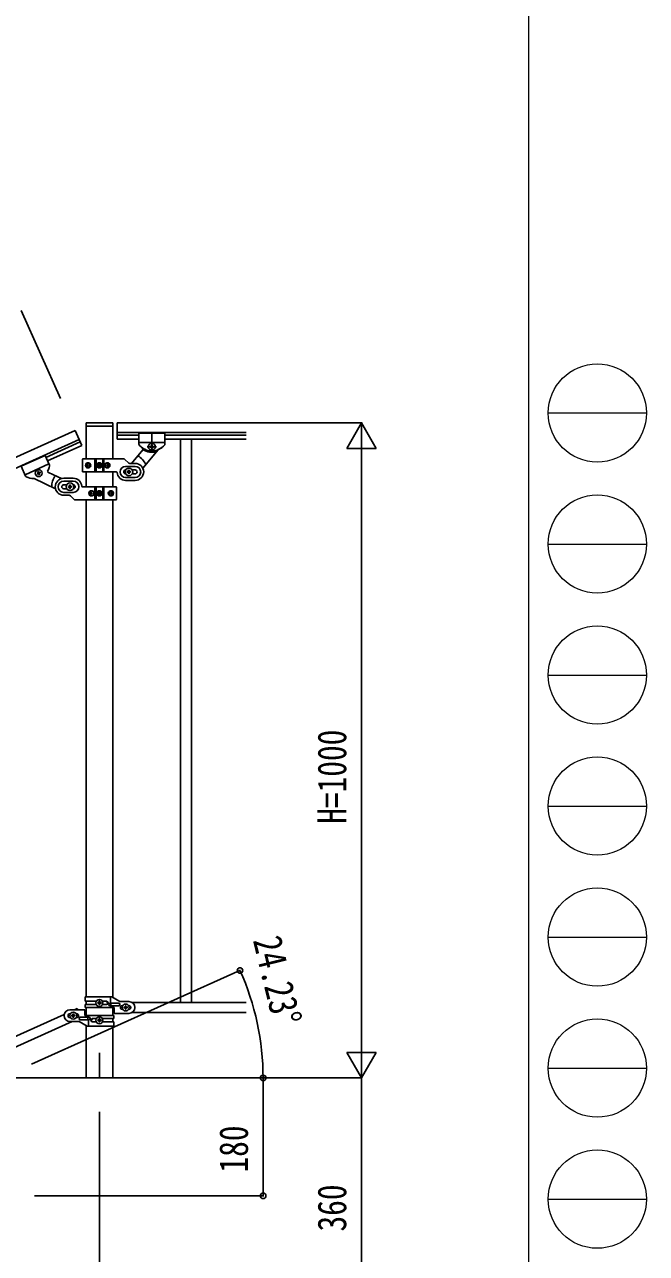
# Model space of a CAD drawing. Units: millimetres, scale not verified. Extents: x -4143 to 4140, y -2900 to 2898.
# Drawn here: x 3191 to 4140, y -1860 to 15 of the extents above; entities that cross this region are included whole.
import ezdxf
from ezdxf.enums import TextEntityAlignment as Align

# ---------------------------------------------------------------- set-up
doc = ezdxf.new("R2010")
doc.units = ezdxf.units.MM
doc.header["$LTSCALE"] = 10
for name, color, linetype in [('0-2_YKK_12', 2, 'Continuous'), ('0-3_YKK_A1', 4, 'Continuous'), ('0-4_YKK_D', 6, 'Continuous')]:
    doc.layers.add(name, color=color, linetype=linetype)
doc.layers.add('0-5_YKK_ZWAK', color=92, linetype='Continuous', lineweight=18)
doc.styles.add('ＭＳ ゴシック', font='')
doc.styles.get('ＭＳ ゴシック').set_extended_font_data('MS Gothic')

msp = doc.modelspace()

# ---------------------------------------------------------------- linework, layer by layer
at = {"layer": '0-2_YKK_12'}
for p in [(3304.89, -1554.38), (3304.89, -1562.84)]:
    msp.add_line(p, (3304.89, -1592.5), dxfattribs=at)
at = {"layer": '0-3_YKK_A1'}
for p, q in [((3284.39, -593.5), (3284.39, -597)), ((3284.64, -597.5), (3284.64, -647.7)), ((3324.89, -597.5), (3284.89, -597.5)), ((3324.39, -592.5), (3285.39, -592.5)), ((3325.14, -647.7), (3325.14, -597.5)), ((3325.39, -593.5), (3325.39, -597)), ((3331.89, -617.46), (3331.89, -592.46)), ((3528.74, -592.46), (3331.89, -592.46)), ((3267.72, -604.43), (2434.24, -979.54)), ((3273.88, -618.11), (2440.4, -993.22)), ((3277.95, -627.17), (3267.72, -604.43)), ((3528.74, -607.46), (3331.89, -607.46)), ((3364.89, -611.46), (3331.89, -611.46)), ((3364.89, -617.46), (3331.89, -617.46)), ((3364.89, -608.46), (3364.89, -624.8)), ((3364.89, -608.46), (3404.89, -608.46)), ((3364.89, -608.46), (3364.89, -624.78)), ((3364.89, -608.46), (3404.89, -608.46)), ((3384.89, -636.26), (3384.89, -606.69)), ((3404.89, -608.46), (3404.89, -624.78)), ((3404.89, -608.46), (3404.89, -624.78)), ((3528.74, -611.46), (3404.89, -611.46)), ((3528.74, -617.46), (3404.89, -617.46)), ((3428.39, -617.46), (3428.39, -1477.46)), ((3445.39, -617.46), (3445.39, -1477.46)), ((3223.23, -645.22), (3275.49, -621.7)), ((3225.69, -650.69), (3277.95, -627.17)), ((3370.91, -633.85), (3353.65, -654.42)), ((3364.89, -622.46), (3404.89, -622.46)), ((3364.89, -622.46), (3404.89, -622.46)), ((3394.46, -633.78), (3371.04, -661.7)), ((3392.19, -628.96), (3377.59, -628.96)), ((3383.45, -629.44), (3382.49, -629.44)), ((3384.89, -636.26), (3384.89, -621.66)), ((3386.33, -628.48), (3387.29, -628.48)), ((3222, -642.48), (3185.52, -658.9)), ((3227.74, -655.25), (3191.27, -671.67)), ((3222, -642.48), (3228.7, -657.38)), ((3278.89, -648.46), (3278.89, -666.46)), ((3279.89, -647.46), (3341.65, -647.46)), ((3287.18, -655.25), (3286.56, -655.25)), ((3297.94, -667.46), (3297.94, -647.46)), ((3299.89, -647.46), (3299.89, -667.46)), ((3309.89, -647.46), (3309.89, -667.46)), ((3311.83, -667.46), (3311.83, -647.46)), ((3318.01, -655.25), (3317.25, -655.25)), ((3349.01, -653.58), (3343.77, -648.34)), ((3351.13, -654.46), (3359.39, -654.46)), ((3185.52, -658.9), (3192.22, -673.78)), ((3210.66, -669.54), (3209.79, -669.93)), ((3213.68, -669.23), (3214.56, -668.84)), ((3226.92, -668.11), (3246.71, -677.66)), ((3330.92, -667.46), (3279.89, -667.46)), ((3284.64, -667.46), (3284.64, -690.13)), ((3285.37, -657.02), (3285.7, -657.02)), ((3285.37, -657.9), (3285.7, -657.9)), ((3286.56, -659.66), (3287.18, -659.66)), ((3288.19, -657.02), (3287.57, -657.02)), ((3288.19, -657.9), (3287.57, -657.9)), ((3303.66, -657.87), (3302.84, -657.87)), ((3306.12, -657.05), (3306.94, -657.05)), ((3316.65, -657.02), (3315.89, -657.02)), ((3316.65, -657.9), (3315.89, -657.9)), ((3317.25, -659.66), (3318.01, -659.66)), ((3318.94, -657.02), (3319.41, -657.02)), ((3318.94, -657.9), (3319.41, -657.9)), ((3325.14, -690.13), (3325.14, -667.46)), ((3359.39, -658.96), (3344.89, -658.96)), ((3348.39, -666.96), (3347.39, -666.96)), ((3351.39, -667.96), (3352.39, -667.96)), ((3359.39, -664.46), (3354.97, -664.46)), ((3354.97, -670.46), (3359.39, -670.46)), ((3205.42, -677.71), (3237.79, -693.34)), ((3264.89, -677.13), (3250.39, -677.13)), ((3264.89, -681.63), (3250.39, -681.63)), ((3254.81, -687.13), (3250.39, -687.13)), ((3250.39, -693.13), (3254.81, -693.13)), ((3258.39, -689.63), (3257.39, -689.63)), ((3261.39, -690.63), (3262.39, -690.63)), ((3278.85, -690.13), (3329.89, -690.13)), ((3297.94, -690.13), (3297.94, -710.13)), ((3299.89, -710.13), (3299.89, -690.13)), ((3309.89, -710.13), (3309.89, -690.13)), ((3311.83, -690.13), (3311.83, -710.13)), ((3330.89, -709.13), (3330.89, -691.13)), ((3344.89, -675.96), (3359.39, -675.96)), ((3344.89, -680.46), (3359.39, -680.46)), ((3250.39, -698.63), (3264.89, -698.63)), ((3258.65, -703.13), (3250.39, -703.13)), ((3260.77, -704.01), (3266.01, -709.25)), ((3329.89, -710.13), (3268.13, -710.13)), ((3284.64, -710.13), (3284.64, -1468.96)), ((3290.83, -699.69), (3290.37, -699.69)), ((3290.83, -700.57), (3290.37, -700.57)), ((3292.53, -697.92), (3291.76, -697.92)), ((3291.76, -702.33), (3292.53, -702.33)), ((3293.13, -699.69), (3293.89, -699.69)), ((3293.13, -700.57), (3293.89, -700.57)), ((3303.66, -700.54), (3302.84, -700.54)), ((3306.12, -699.72), (3306.94, -699.72)), ((3321.58, -699.69), (3322.21, -699.69)), ((3321.58, -700.57), (3322.21, -700.57)), ((3323.22, -697.92), (3322.6, -697.92)), ((3322.6, -702.33), (3323.22, -702.33)), ((3324.4, -699.69), (3324.08, -699.69)), ((3324.4, -700.57), (3324.08, -700.57)), ((3325.14, -1469.76), (3325.14, -710.13)), ((3282.89, -1468.96), (3323.76, -1468.96)), ((3282.89, -1475.46), (3282.89, -1468.96)), ((3300.22, -1475.46), (3282.89, -1475.46)), ((3282.89, -1484.96), (3282.89, -1480.46)), ((3300.21, -1480.46), (3282.89, -1480.46)), ((3284.64, -1475.46), (3284.64, -1480.46)), ((3303.45, -1478.44), (3302.49, -1478.44)), ((3306.33, -1477.48), (3307.29, -1477.48)), ((3315.48, -1475.46), (3309.56, -1475.46)), ((3315.48, -1480.46), (3309.56, -1480.46)), ((3334.09, -1478.46), (3321.01, -1478.46)), ((3321.86, -1478.46), (3321.86, -1468.96)), ((3322.41, -1482.46), (3322.41, -1478.46)), ((3323.76, -1468.96), (3335.89, -1475.96)), ((3349.89, -1475.96), (3335.89, -1475.96)), ((3354.86, -1477.46), (3528.74, -1477.46)), ((3251.12, -1495.46), (2546.61, -1812.52)), ((3259.89, -1488.41), (3282.39, -1488.41)), ((3260.52, -1494.41), (3259.89, -1494.41)), ((3260.52, -1500.41), (3259.89, -1500.41)), ((3263.45, -1496.93), (3262.49, -1496.93)), ((3266.33, -1497.89), (3267.29, -1497.89)), ((3270.93, -1486.47), (3266.61, -1488.41)), ((3269.89, -1494.41), (3269.26, -1494.41)), ((3269.89, -1500.41), (3269.26, -1500.41)), ((3270.93, -1486.47), (3271.8, -1488.41)), ((3275.69, -1499.91), (3288.77, -1499.91)), ((3282.39, -1497.41), (3282.39, -1488.41)), ((3326.89, -1497.41), (3282.39, -1497.41)), ((3282.89, -1484.96), (3327.39, -1484.96)), ((3284.64, -1484.96), (3284.64, -1497.41)), ((3287.36, -1499.91), (3287.36, -1503.91)), ((3287.92, -1497.41), (3287.92, -1499.91)), ((3334.09, -1482.46), (3321.01, -1482.46)), ((3321.86, -1484.96), (3321.86, -1482.46)), ((3325.14, -1497.41), (3325.14, -1484.96)), ((3326.89, -1497.41), (3326.89, -1501.91)), ((3327.39, -1484.96), (3327.39, -1493.96)), ((3349.89, -1493.96), (3327.39, -1493.96)), ((3339.89, -1481.96), (3340.52, -1481.96)), ((3339.89, -1487.96), (3340.52, -1487.96)), ((3343.45, -1484.48), (3342.49, -1484.48)), ((3346.33, -1485.44), (3347.29, -1485.44)), ((3349.26, -1481.96), (3349.89, -1481.96)), ((3349.26, -1487.96), (3349.89, -1487.96)), ((3354.86, -1492.46), (3528.74, -1492.46)), ((3263.16, -1506.48), (2558.66, -1823.55)), ((3259.89, -1506.41), (3273.89, -1506.41)), ((3286.01, -1513.41), (3273.89, -1506.41)), ((3275.69, -1503.91), (3288.77, -1503.91)), ((3284.64, -1512.62), (3284.64, -1592.5)), ((3326.89, -1513.41), (3286.01, -1513.41)), ((3287.92, -1503.91), (3287.92, -1513.41)), ((3294.29, -1501.91), (3300.21, -1501.91)), ((3294.29, -1506.91), (3300.22, -1506.91)), ((3303.45, -1504.89), (3302.49, -1504.89)), ((3306.33, -1503.93), (3307.29, -1503.93)), ((3309.56, -1501.91), (3326.89, -1501.91)), ((3309.56, -1506.91), (3326.89, -1506.91)), ((3325.14, -1506.91), (3325.14, -1501.91)), ((3325.14, -1592.5), (3325.14, -1513.41)), ((3326.89, -1506.91), (3326.89, -1513.41))]:
    msp.add_line(p, q, dxfattribs=at)
for points in [[(3382.49, -629.44), (3382.49, -628.48), (3383.45, -628.48)], [(3384.41, -627.52), (3384.41, -626.56), (3385.37, -626.56), (3385.37, -627.52)], [(3385.37, -630.4), (3385.37, -631.36), (3384.41, -631.36), (3384.41, -630.4)], [(3387.29, -628.48), (3387.29, -629.44), (3386.33, -629.44)], [(3285.7, -657.02), (3285.82, -657), (3285.94, -656.95), (3286.05, -656.87), (3286.15, -656.76), (3286.24, -656.63), (3286.31, -656.47), (3286.36, -656.31), (3286.4, -656.14)], [(3287.02, -656.14), (3287.01, -656.31), (3287.03, -656.47), (3287.07, -656.63), (3287.14, -656.76), (3287.23, -656.87), (3287.33, -656.95), (3287.45, -657), (3287.57, -657.02)], [(3304.48, -656.23), (3304.48, -655.41), (3305.3, -655.41), (3305.3, -656.23)], [(3316.65, -657.02), (3316.8, -657), (3316.94, -656.95), (3317.07, -656.87), (3317.18, -656.76), (3317.27, -656.63), (3317.33, -656.47), (3317.36, -656.31), (3317.36, -656.14)], [(3318.12, -656.14), (3318.15, -656.31), (3318.21, -656.47), (3318.29, -656.63), (3318.39, -656.76), (3318.51, -656.87), (3318.65, -656.95), (3318.79, -657), (3318.94, -657.02)], [(3209.79, -669.93), (3210.18, -670.81), (3211.05, -670.41)], [(3212.02, -667.87), (3211.62, -667), (3210.75, -667.39), (3211.14, -668.27)], [(3212.32, -670.9), (3212.72, -671.77), (3213.59, -671.38), (3213.2, -670.5)], [(3214.56, -668.84), (3214.16, -667.96), (3213.29, -668.36)], [(3286.4, -658.78), (3286.36, -658.61), (3286.31, -658.45), (3286.24, -658.29), (3286.15, -658.16), (3286.05, -658.05), (3285.94, -657.97), (3285.82, -657.92), (3285.7, -657.9)], [(3287.57, -657.9), (3287.45, -657.92), (3287.33, -657.97), (3287.23, -658.05), (3287.14, -658.16), (3287.07, -658.29), (3287.03, -658.45), (3287.01, -658.61), (3287.02, -658.78)], [(3302.84, -657.87), (3302.84, -657.05), (3303.66, -657.05)], [(3305.3, -658.69), (3305.3, -659.51), (3304.48, -659.51), (3304.48, -658.69)], [(3306.94, -657.05), (3306.94, -657.87), (3306.12, -657.87)], [(3317.36, -658.78), (3317.36, -658.61), (3317.33, -658.45), (3317.27, -658.29), (3317.18, -658.16), (3317.07, -658.05), (3316.94, -657.97), (3316.8, -657.92), (3316.65, -657.9)], [(3318.94, -657.9), (3318.79, -657.92), (3318.65, -657.97), (3318.51, -658.05), (3318.39, -658.16), (3318.29, -658.29), (3318.21, -658.45), (3318.15, -658.61), (3318.12, -658.78)], [(3347.39, -666.96), (3347.39, -667.96), (3348.39, -667.96)], [(3350.39, -665.96), (3350.39, -664.96), (3349.39, -664.96), (3349.39, -665.96)], [(3349.39, -668.96), (3349.39, -669.96), (3350.39, -669.96), (3350.39, -668.96)], [(3352.39, -667.96), (3352.39, -666.96), (3351.39, -666.96)], [(3257.39, -689.63), (3257.39, -690.63), (3258.39, -690.63)], [(3260.39, -688.63), (3260.39, -687.63), (3259.39, -687.63), (3259.39, -688.63)], [(3259.39, -691.63), (3259.39, -692.63), (3260.39, -692.63), (3260.39, -691.63)], [(3262.39, -690.63), (3262.39, -689.63), (3261.39, -689.63)], [(3290.83, -699.69), (3290.98, -699.67), (3291.13, -699.62), (3291.26, -699.54), (3291.38, -699.43), (3291.49, -699.3), (3291.57, -699.14), (3291.62, -698.98), (3291.65, -698.81)], [(3291.65, -701.45), (3291.62, -701.28), (3291.57, -701.11), (3291.49, -700.96), (3291.38, -700.83), (3291.26, -700.72), (3291.13, -700.64), (3290.98, -700.59), (3290.83, -700.57)], [(3292.42, -698.81), (3292.42, -698.98), (3292.45, -699.14), (3292.51, -699.3), (3292.6, -699.43), (3292.71, -699.54), (3292.84, -699.62), (3292.98, -699.67), (3293.13, -699.69)], [(3293.13, -700.57), (3292.98, -700.59), (3292.84, -700.64), (3292.71, -700.72), (3292.6, -700.83), (3292.51, -700.96), (3292.45, -701.11), (3292.42, -701.28), (3292.42, -701.45)], [(3302.84, -700.54), (3302.84, -699.72), (3303.66, -699.72)], [(3304.48, -698.9), (3304.48, -698.08), (3305.3, -698.08), (3305.3, -698.9)], [(3305.3, -701.36), (3305.3, -702.18), (3304.48, -702.18), (3304.48, -701.36)], [(3306.94, -699.72), (3306.94, -700.54), (3306.12, -700.54)], [(3322.21, -699.69), (3322.33, -699.67), (3322.44, -699.62), (3322.55, -699.54), (3322.63, -699.43), (3322.7, -699.3), (3322.75, -699.14), (3322.76, -698.98), (3322.75, -698.81)], [(3322.75, -701.45), (3322.76, -701.28), (3322.75, -701.11), (3322.7, -700.96), (3322.63, -700.83), (3322.55, -700.72), (3322.44, -700.64), (3322.33, -700.59), (3322.21, -700.57)], [(3323.38, -698.81), (3323.41, -698.98), (3323.46, -699.14), (3323.54, -699.3), (3323.62, -699.43), (3323.72, -699.54), (3323.84, -699.62), (3323.96, -699.67), (3324.08, -699.69)], [(3324.08, -700.57), (3323.96, -700.59), (3323.84, -700.64), (3323.72, -700.72), (3323.62, -700.83), (3323.54, -700.96), (3323.46, -701.11), (3323.41, -701.28), (3323.38, -701.45)], [(3302.49, -1478.44), (3302.49, -1477.48), (3303.45, -1477.48)], [(3304.41, -1476.52), (3304.41, -1475.56), (3305.37, -1475.56), (3305.37, -1476.52)], [(3305.37, -1479.4), (3305.37, -1480.36), (3304.41, -1480.36), (3304.41, -1479.4)], [(3307.29, -1477.48), (3307.29, -1478.44), (3306.33, -1478.44)], [(3262.49, -1496.93), (3262.49, -1497.89), (3263.45, -1497.89)], [(3265.37, -1495.97), (3265.37, -1495.01), (3264.41, -1495.01), (3264.41, -1495.97)], [(3264.41, -1498.85), (3264.41, -1499.81), (3265.37, -1499.81), (3265.37, -1498.85)], [(3267.29, -1497.89), (3267.29, -1496.93), (3266.33, -1496.93)], [(3342.49, -1484.48), (3342.49, -1485.44), (3343.45, -1485.44)], [(3345.37, -1483.52), (3345.37, -1482.56), (3344.41, -1482.56), (3344.41, -1483.52)], [(3344.41, -1486.4), (3344.41, -1487.36), (3345.37, -1487.36), (3345.37, -1486.4)], [(3347.29, -1485.44), (3347.29, -1484.48), (3346.33, -1484.48)], [(3302.49, -1504.89), (3302.49, -1503.93), (3303.45, -1503.93)], [(3304.41, -1502.97), (3304.41, -1502.01), (3305.37, -1502.01), (3305.37, -1502.97)], [(3305.37, -1505.85), (3305.37, -1506.81), (3304.41, -1506.81), (3304.41, -1505.85)], [(3307.29, -1503.93), (3307.29, -1504.89), (3306.33, -1504.89)], [(2354.89, -1952.5), (3154.89, -1592.5), (3554.89, -1592.5)]]:
    msp.add_lwpolyline(points, dxfattribs=at)
for centre, radius in [((3384.89, -628.96), 5.3), ((3304.89, -657.46), 4), ((3304.89, -657.46), 3.75), ((3212.17, -669.39), 5.3), ((3349.89, -667.46), 5.9), ((3259.89, -690.13), 5.9), ((3304.89, -700.13), 4), ((3304.89, -700.13), 3.75), ((3304.89, -1477.96), 5.3), ((3344.89, -1484.96), 5.3), ((3264.89, -1497.41), 5.3), ((3304.89, -1504.41), 5.3)]:
    msp.add_circle(centre, radius, dxfattribs=at)
for centre, radius, start, end in [((3285.39, -593.5), 1, 90, 180), ((3284.89, -597), 0.5, 180, 270), ((3324.39, -593.5), 1, 0, 90), ((3324.89, -597), 0.5, 270, 0), ((3366.89, -624.78), 2, 180, 218.49995), ((3366.89, -624.8), 2, 180, 224.93002), ((3384.89, -610.46), 25, 218.49995, 321.50005), ((3384.89, -610.46), 25, 219.04626, 234.94492), ((3369.38, -632.56), 2, 320, 54.94492), ((3385.39, -610.46), 27, 238.26331, 284.36577), ((3383.45, -627.52), 0.96, 270, 0), ((3383.45, -630.4), 0.96, 0, 90), ((3386.33, -627.52), 0.96, 180, 270), ((3386.33, -630.4), 0.96, 90, 180), ((3396, -635.07), 2, 114.29151, 140), ((3384.89, -610.46), 25, 294.29151, 321.50004), ((3402.89, -624.78), 2, 321.50004, 0), ((3402.89, -624.78), 2, 321.50005, 0), ((3279.89, -648.46), 1, 90, 180), ((3303.66, -656.23), 0.82, 270, 0), ((3306.12, -656.23), 0.82, 180, 270), ((3341.65, -650.46), 3, 45, 90), ((3351.13, -651.46), 3, 225, 270), ((3359.39, -667.46), 13, 270, 90), ((3349.89, -667.46), 28, 23.48523, 61.32819), ((3194.04, -672.96), 2, 204.23, 242.72996), ((3204.58, -652.51), 25, 242.72996, 269.93849), ((3210.27, -668.66), 0.96, 294.23, 24.23), ((3211.45, -671.29), 0.96, 24.23, 114.23), ((3212.89, -667.48), 0.96, 204.23, 294.23), ((3214.07, -670.11), 0.96, 114.23, 204.23), ((3227.79, -666.31), 2, 149.28508, 244.23), ((3204.58, -652.51), 25, 329.28508, 345.18374), ((3226.88, -658.2), 2, 339.29998, 24.23), ((3259.89, -690.13), 28, 142.90181, 180.74477), ((3279.89, -666.46), 1, 180, 270), ((3303.66, -658.69), 0.82, 0, 90), ((3306.12, -658.69), 0.82, 90, 180), ((3330.92, -668.46), 1, 4.09604, 90), ((3344.89, -667.46), 13, 184.09604, 270), ((3344.89, -667.46), 8.5, 90, 270), ((3344.89, -667.46), 3, 90, 270), ((3348.39, -665.96), 1, 270, 0), ((3348.39, -668.96), 1, 0, 90), ((3351.39, -665.96), 1, 180, 270), ((3351.39, -668.96), 1, 90, 180), ((3359.39, -667.46), 8.5, 270, 90), ((3359.39, -667.46), 3, 270, 90), ((3204.55, -679.51), 2, 64.23, 89.93849), ((3250.39, -690.13), 13, 90, 270), ((3250.39, -690.13), 8.5, 90, 270), ((3250.39, -690.13), 3, 90, 270), ((3258.39, -688.63), 1, 270, 0), ((3258.39, -691.63), 1, 0, 90), ((3261.39, -688.63), 1, 180, 270), ((3261.39, -691.63), 1, 90, 180), ((3264.89, -690.13), 13, 4.09604, 90), ((3264.89, -690.13), 8.5, 270, 90), ((3264.89, -690.13), 3, 270, 90), ((3278.85, -689.13), 1, 184.09604, 270), ((3329.89, -691.13), 1, 0, 90), ((3258.65, -706.13), 3, 45, 90), ((3268.13, -707.13), 3, 225, 270), ((3303.66, -698.9), 0.82, 270, 0), ((3303.66, -701.36), 0.82, 0, 90), ((3306.12, -698.9), 0.82, 180, 270), ((3306.12, -701.36), 0.82, 90, 180), ((3329.89, -709.13), 1, 270, 0), ((3303.45, -1476.52), 0.96, 270, 0), ((3303.45, -1479.4), 0.96, 0, 90), ((3306.33, -1476.52), 0.96, 180, 270), ((3306.33, -1479.4), 0.96, 90, 180), ((3314.73, -1477.96), 2.5, 270, 90), ((3315.48, -1477.96), 2.5, 270, 90), ((3321.01, -1480.46), 2, 90, 270), ((3334.09, -1480.46), 2, 270, 90), ((3349.89, -1484.96), 9, 270, 90), ((3259.89, -1497.41), 9, 90, 270), ((3259.89, -1497.41), 3, 90, 270), ((3263.45, -1495.97), 0.96, 270, 0), ((3263.45, -1498.85), 0.96, 0, 90), ((3266.33, -1495.97), 0.96, 180, 270), ((3266.33, -1498.85), 0.96, 90, 180), ((3269.89, -1497.41), 3, 270, 90), ((3275.69, -1501.91), 2, 90, 270), ((3288.77, -1501.91), 2, 270, 90), ((3339.89, -1484.96), 3, 90, 270), ((3343.45, -1483.52), 0.96, 270, 0), ((3343.45, -1486.4), 0.96, 0, 90), ((3346.33, -1483.52), 0.96, 180, 270), ((3346.33, -1486.4), 0.96, 90, 180), ((3349.89, -1484.96), 3, 270, 90), ((3294.29, -1504.41), 2.5, 90, 270), ((3295.04, -1504.41), 2.5, 90, 270), ((3303.45, -1502.97), 0.96, 270, 0), ((3303.45, -1505.85), 0.96, 0, 90), ((3306.33, -1502.97), 0.96, 180, 270), ((3306.33, -1505.85), 0.96, 90, 180)]:
    msp.add_arc(centre, radius, start, end, dxfattribs=at)
for centre, major_axis, ratio, start_param, end_param in [((3286.5, -657.46), (0, 4), 0.7075, 6.2831853, 9.424778), ((3287.21, -657.46), (0, 4), 0.7075, 0.1252578, 3.0163348), ((3291.41, -657.46), (0, 7.22), 0.707107, 1.2602434, 1.3864021), ((3286.5, -657.46), (5.06, 0), 0.790514, 4.712389, 7.8539816), ((3292.04, -657.46), (0, 7.22), 0.707107, 1.2602434, 1.3864021), ((3288.01, -657.46), (0, 3.83), 0.707107, 3.0982646, 6.3265134), ((3317.39, -657.46), (4.49, 0), 0.890869, 1.5707963, 4.712389), ((3316.47, -657.46), (0, -3.83), 0.866157, 3.1165976, 6.3081804), ((3313.81, -657.46), (0, -7.22), 0.499772, 1.7551906, 1.8813492), ((3317.39, -657.46), (0, 4), 0.865, 3.1415927, 6.2831853), ((3314.58, -657.46), (0, -7.22), 0.499772, 1.7551906, 1.8813492), ((3290.47, -657.46), (0, 7.22), 0.707107, 1.5096412, 1.6319515), ((3291.41, -657.46), (0, 7.22), 0.707107, 1.7551906, 1.8813492), ((3292.04, -657.46), (0, 7.22), 0.707107, 1.7551906, 1.8813492), ((3293.28, -657.46), (0, 7.22), 0.707107, 1.5096412, 1.6319515), ((3312.29, -657.46), (0, -7.22), 0.499772, 1.5096412, 1.6319515), ((3313.81, -657.46), (0, -7.22), 0.499772, 1.2602434, 1.3864021), ((3314.58, -657.46), (0, -7.22), 0.499772, 1.2602434, 1.3864021), ((3315.81, -657.46), (0, -7.22), 0.499772, 1.5096412, 1.6319515), ((3292.39, -700.13), (0, -4), 0.865, 3.1415927, 6.2831853), ((3293.97, -700.13), (0, 7.22), 0.499772, 1.5096412, 1.6319515), ((3295.2, -700.13), (0, 7.22), 0.499772, 1.2602434, 1.3864021), ((3295.2, -700.13), (0, 7.22), 0.499772, 1.7551906, 1.8813492), ((3292.39, -700.13), (-4.49, 0), 0.890869, 1.5707963, 4.712389), ((3295.96, -700.13), (0, 7.22), 0.499772, 1.2602434, 1.3864021), ((3295.96, -700.13), (0, 7.22), 0.499772, 1.7551906, 1.8813492), ((3293.3, -700.13), (0, 3.83), 0.866157, 3.1165976, 6.3081804), ((3297.49, -700.13), (0, 7.22), 0.499772, 1.5096412, 1.6319515), ((3323.27, -700.13), (-5.06, 0), 0.790514, 4.712389, 7.8539816), ((3321.77, -700.13), (0, -3.83), 0.707107, 3.0982646, 6.3265134), ((3316.49, -700.13), (0, -7.22), 0.707107, 1.5096412, 1.6319515), ((3317.74, -700.13), (0, -7.22), 0.707107, 1.7551906, 1.8813492), ((3317.74, -700.13), (0, -7.22), 0.707107, 1.2602434, 1.3864021), ((3322.57, -700.13), (0, -4), 0.7075, 0.1252578, 3.0163348), ((3318.36, -700.13), (0, -7.22), 0.707107, 1.7551906, 1.8813492), ((3318.36, -700.13), (0, -7.22), 0.707107, 1.2602434, 1.3864021), ((3323.27, -700.13), (0, -4), 0.7075, 6.2831853, 9.424778), ((3319.31, -700.13), (0, -7.22), 0.707107, 1.5096412, 1.6319515)]:
    msp.add_ellipse(centre, major_axis=major_axis, ratio=ratio, start_param=start_param, end_param=end_param, dxfattribs=at)
for centre, major_axis, ratio in [((3287.77, -657.46), (0, 3.83), 0.707107), ((3316.64, -657.46), (0, -3.83), 0.866157), ((3293.14, -700.13), (0, 3.83), 0.866157), ((3322, -700.13), (0, -3.83), 0.707107)]:
    msp.add_ellipse(centre, major_axis=major_axis, ratio=ratio, dxfattribs=at)
at = {"layer": '0-4_YKK_D'}
for p, q in [((3245.56, -555.19), (3185.22, -421.11)), ((3426.03, -592.5), (3705.89, -592.5)), ((3704.89, -592.5), (3682.39, -631.47)), ((3704.89, -592.5), (3727.39, -631.47)), ((3704.89, -592.5), (3704.89, -670.44)), ((3682.39, -631.47), (3727.39, -631.47)), ((3704.89, -1547.5), (3704.89, -637.5)), ((3201.4, -1571.57), (3520.33, -1428.05)), ((3704.89, -1592.5), (3704.89, -1514.56)), ((3704.89, -1592.5), (3682.39, -1553.53)), ((3727.39, -1553.53), (3682.39, -1553.53)), ((3704.89, -1592.5), (3727.39, -1553.53)), ((3425.93, -1592.5), (3705.89, -1592.5)), ((3455.89, -1592.5), (3555.89, -1592.5)), ((3598.89, -1592.5), (3553.63, -1592.5)), ((3554.89, -1772.5), (3554.89, -1592.5)), ((3600.89, -1592.5), (3705.89, -1592.5)), ((3704.89, -1592.5), (3704.89, -1952.5)), ((3304.89, -1644.5), (3304.89, -2103.5)), ((3205.89, -1772.5), (3555.89, -1772.5))]:
    msp.add_line(p, q, dxfattribs=at)
for centre in [(3519.42, -1428.46), (3554.63, -1592.5), (3554.89, -1592.5), (3554.89, -1772.5)]:
    msp.add_circle(centre, 4.25, dxfattribs=at)
msp.add_arc((3154.89, -1592.5), 399.74, 0, 24.22803, dxfattribs=at)
at = {"layer": '0-5_YKK_ZWAK', "color": 7}
msp.add_line((3959.92, 2847.5), (3959.92, -2452.5), dxfattribs=at)
at = {"layer": '0-5_YKK_ZWAK'}
for p, q in [((3989.92, -577.5), (4139.92, -577.5)), ((3989.92, -777.5), (4139.92, -777.5)), ((3989.92, -977.5), (4139.92, -977.5)), ((3989.92, -1177.5), (4139.92, -1177.5)), ((3989.92, -1377.5), (4139.92, -1377.5)), ((3989.92, -1577.5), (4139.92, -1577.5)), ((3989.92, -1777.5), (4139.92, -1777.5))]:
    msp.add_line(p, q, dxfattribs=at)
at = {"layer": '0-5_YKK_ZWAK', "color": 7}
for centre in [(4064.92, -577.5), (4064.92, -777.5), (4064.92, -977.5), (4064.92, -1177.5), (4064.92, -1377.5), (4064.92, -1577.5), (4064.92, -1777.5)]:
    msp.add_circle(centre, 75, dxfattribs=at)

# ---------------------------------------------------------------- texts
at = {"layer": '0-4_YKK_D', "style": 'ＭＳ ゴシック', "width": 0.8}
for s, rotation, p in [('H=1000', 90, (3694.89, -1204.5)), ('24.23°', 283.665, (3526.2, -1385.32)), ('180', 90, (3544.89, -1736.9)), ('360', 90, (3694.89, -1826.9))]:
    msp.add_text(s, height=43.99, rotation=rotation, dxfattribs=at).set_placement(p, align=Align.BOTTOM_LEFT)

doc.saveas('drawing.dxf')
